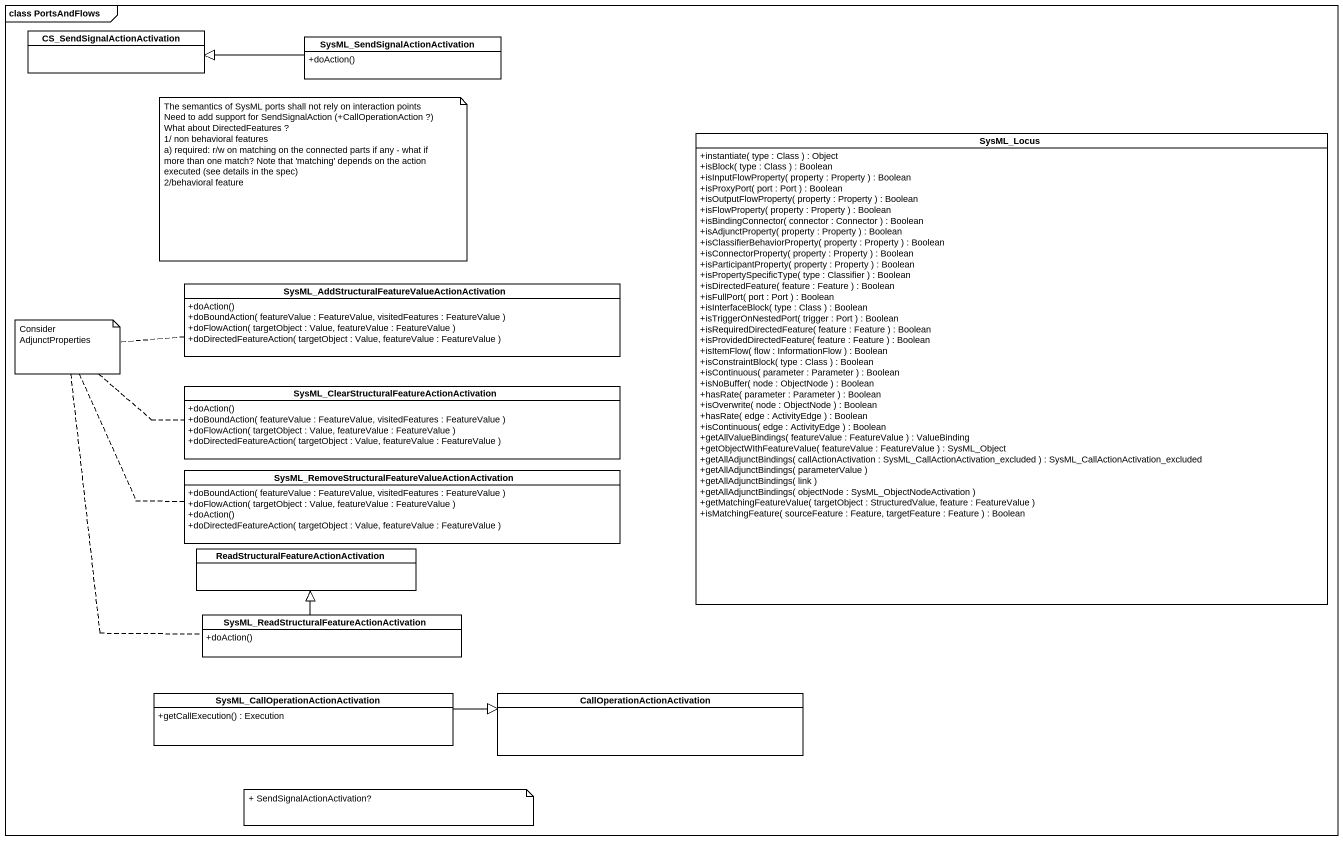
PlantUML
@startuml
mainframe class PortsAndFlows
hide circle
hide empty members
skinparam classAttributeIconSize 0
class "CS_SendSignalActionActivation" as CS_SendSignalActionActivatio
class "SysML_SendSignalActionActivation" as SysML_SendSignalActionActiva {
  +doAction()
}
class SysML_Locus {
  +instantiate( type : Class ) : Object
  +isBlock( type : Class ) : Boolean
  +isInputFlowProperty( property : Property ) : Boolean
  +isProxyPort( port : Port ) : Boolean
  +isOutputFlowProperty( property : Property ) : Boolean
  +isFlowProperty( property : Property ) : Boolean
  +isBindingConnector( connector : Connector ) : Boolean
  +isAdjunctProperty( property : Property ) : Boolean
  +isClassifierBehaviorProperty( property : Property ) : Boolean
  +isConnectorProperty( property : Property ) : Boolean
  +isParticipantProperty( property : Property ) : Boolean
  +isPropertySpecificType( type : Classifier ) : Boolean
  +isDirectedFeature( feature : Feature ) : Boolean
  +isFullPort( port : Port ) : Boolean
  +isInterfaceBlock( type : Class ) : Boolean
  +isTriggerOnNestedPort( trigger : Port ) : Boolean
  +isRequiredDirectedFeature( feature : Feature ) : Boolean
  +isProvidedDirectedFeature( feature : Feature ) : Boolean
  +isItemFlow( flow : InformationFlow ) : Boolean
  +isConstraintBlock( type : Class ) : Boolean
  +isContinuous( parameter : Parameter ) : Boolean
  +isNoBuffer( node : ObjectNode ) : Boolean
  +hasRate( parameter : Parameter ) : Boolean
  +isOverwrite( node : ObjectNode ) : Boolean
  +hasRate( edge : ActivityEdge ) : Boolean
  +isContinuous( edge : ActivityEdge ) : Boolean
  +getAllValueBindings( featureValue : FeatureValue ) : ValueBinding
  +getObjectWIthFeatureValue( featureValue : FeatureValue ) : SysML_Object
  +getAllAdjunctBindings( callActionActivation : SysML_CallActionActivation_excluded ) : SysML_CallActionActivation_excluded
  +getAllAdjunctBindings( parameterValue )
  +getAllAdjunctBindings( link )
  +getAllAdjunctBindings( objectNode : SysML_ObjectNodeActivation )
  +getMatchingFeatureValue( targetObject : StructuredValue, feature : FeatureValue )
  +isMatchingFeature( sourceFeature : Feature, targetFeature : Feature ) : Boolean
}
class "SysML_AddStructuralFeatureValueActionActivation" as SysML_AddStructuralFeatureVa {
  +doAction()
  +doBoundAction( featureValue : FeatureValue, visitedFeatures : FeatureValue )
  +doFlowAction( targetObject : Value, featureValue : FeatureValue )
  +doDirectedFeatureAction( targetObject : Value, featureValue : FeatureValue )
}
class "SysML_ClearStructuralFeatureActionActivation" as SysML_ClearStructuralFeature {
  +doAction()
  +doBoundAction( featureValue : FeatureValue, visitedFeatures : FeatureValue )
  +doFlowAction( targetObject : Value, featureValue : FeatureValue )
  +doDirectedFeatureAction( targetObject : Value, featureValue : FeatureValue )
}
class "SysML_RemoveStructuralFeatureValueActionActivation" as SysML_RemoveStructuralFeatur {
  +doBoundAction( featureValue : FeatureValue, visitedFeatures : FeatureValue )
  +doFlowAction( targetObject : Value, featureValue : FeatureValue )
  +doAction()
  +doDirectedFeatureAction( targetObject : Value, featureValue : FeatureValue )
}
class "ReadStructuralFeatureActionActivation" as ReadStructuralFeatureActionA
class "SysML_ReadStructuralFeatureActionActivation" as SysML_ReadStructuralFeatureA {
  +doAction()
}
class "SysML_CallOperationActionActivation" as SysML_CallOperationActionAct {
  +getCallExecution() : Execution
}
class "CallOperationActionActivation" as CallOperationActionActivatio
SysML_SendSignalActionActiva -left-|> CS_SendSignalActionActivatio
SysML_ReadStructuralFeatureA -up-|> ReadStructuralFeatureActionA
SysML_CallOperationActionAct -right-|> CallOperationActionActivatio
note as N1
  The semantics of SysML ports shall not rely on interaction points
  Need to add support for SendSignalAction (+CallOperationAction ?)
  What about DirectedFeatures ?
  1/ non behavioral features
  a) required: r/w on matching on the connected parts if any - what if more than one match? Note that 'matching' depends on the action executed (see details in the spec)
  2/behavioral feature
end note
note as N2
  Consider AdjunctProperties
end note
N2 .. SysML_AddStructuralFeatureVa
N2 .. SysML_ClearStructuralFeature
N2 .. SysML_RemoveStructuralFeatur
N2 .. SysML_ReadStructuralFeatureA
note as N3
  + SendSignalActionActivation?
end note
@enduml
